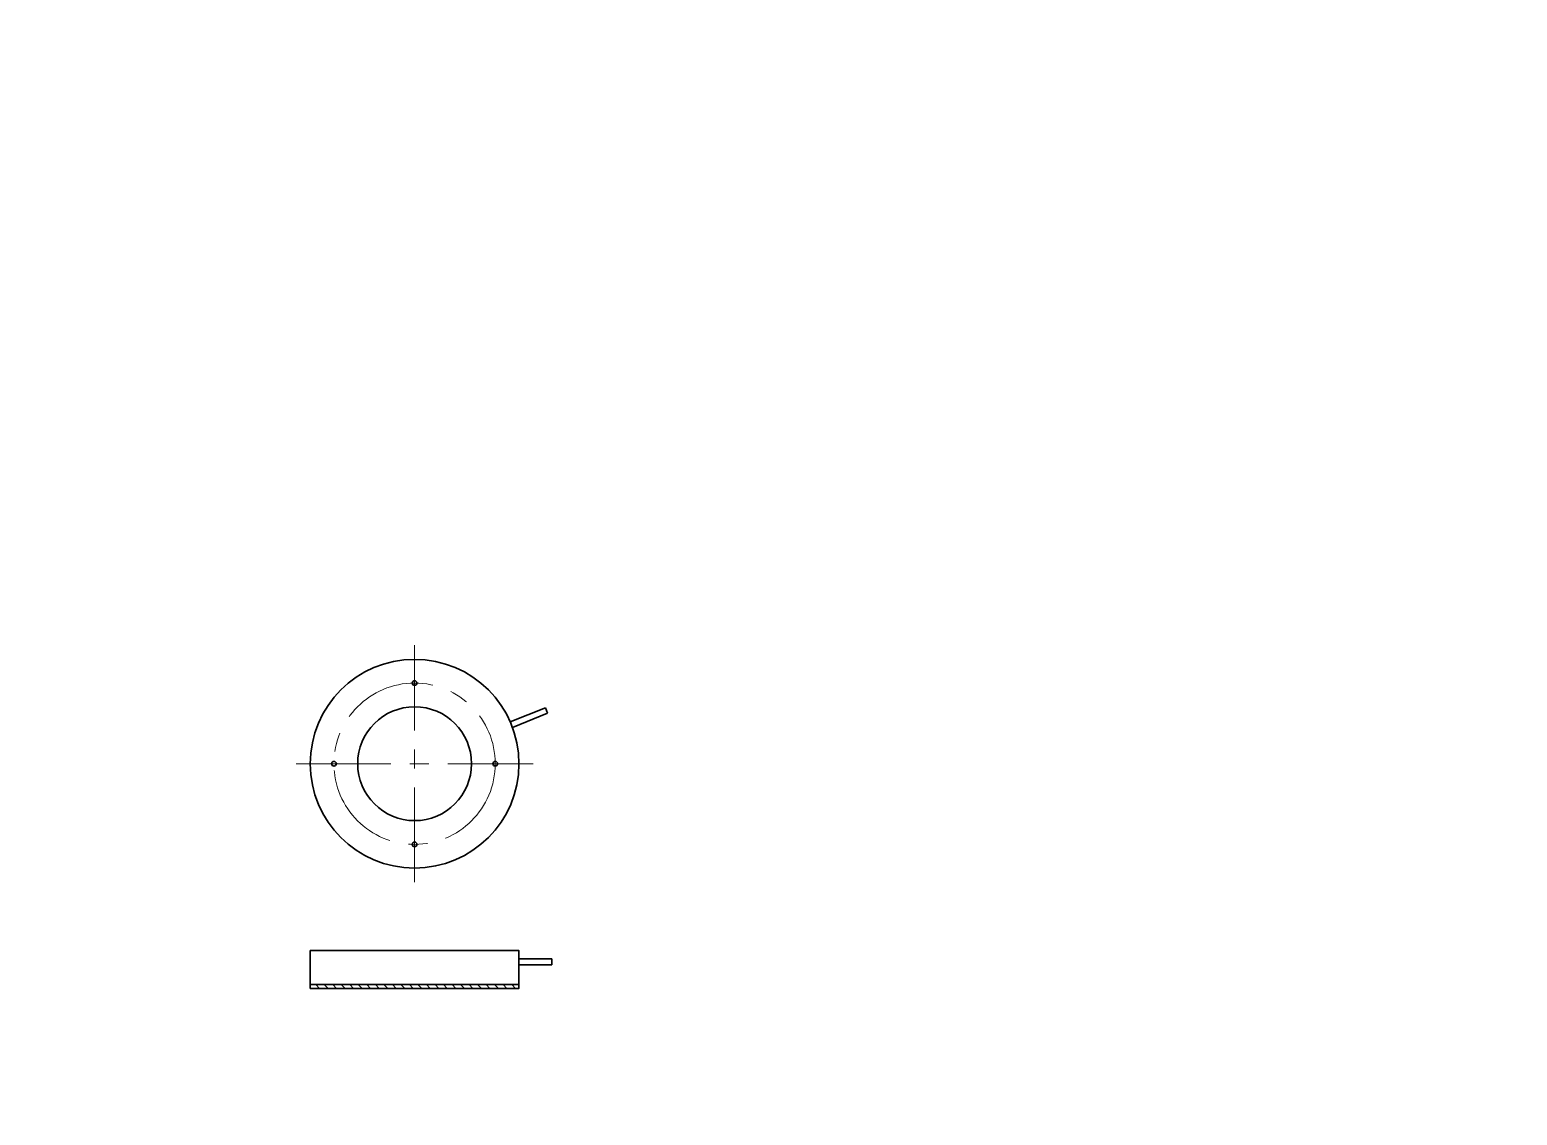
# Paper-space layout 'A3_1_2' of a CAD drawing. Header units: millimetres. Extents: x 0 to 392, y 0 to 286.
# The model-space entities are those that its viewports show. They can reach past a viewport. Long polylines and large blocks are cut down to what shows.
import ezdxf

# ---------------------------------------------------------------- set-up
doc = ezdxf.new("R2010")
doc.units = ezdxf.units.MM
doc.linetypes.add('CENTER', pattern=[2, 1.25, -0.25, 0.25, -0.25])
doc.layers.get('0').update_dxf_attribs({"lineweight": 30})
doc.layers.add('2KD_寸法１', color=7, linetype='Continuous', lineweight=15)
doc.layers.add('PINOFF', color=6, linetype='Continuous', lineweight=9)
doc.layers.get('PINOFF').freeze()

# ---------------------------------------------------------------- blocks, each defined once
blk = doc.blocks.new('A$C1CAA0A7D')
for p, q in [((123.91, 84.52), (105.39, 77.03)), ((106.56, 74.16), (125.08, 81.64)), ((123.91, 84.52), (125.08, 81.64)), ((105.21, 77.44), (105.21, 77.44))]:
    blk.add_line(p, q)
for centre, radius in [((55, 55), 55), ((55, 97.5), 1.25), ((55, 55), 30), ((12.5, 55), 1.25), ((97.5, 55), 1.25), ((55, 12.5), 1.25)]:
    blk.add_circle(centre, radius)

msp = doc.modelspace()

# ---------------------------------------------------------------- hatches: boundary and pattern name
h = msp.add_hatch()
h.set_pattern_fill('LINE', color=256, angle=135, style=0)
h.set_pattern_definition([(135, (6.664, -13.6345), (-2.245064, -2.245064), [])])
h.paths.add_polyline_path([(256.844, 67.808), (146.844, 67.808), (146.844, 65.808), (256.844, 65.808)])

# ---------------------------------------------------------------- linework, layer by layer
for p, q in [((274.143, 81.358), (256.844, 81.358)), ((274.143, 81.358), (274.143, 79.808)), ((274.143, 79.808), (274.143, 78.258)), ((256.844, 78.258), (274.143, 78.258)), ((253.844, 67.808), (149.844, 67.808))]:
    msp.add_line(p, q)
for points in [[(146.844, 85.808), (256.844, 85.808), (256.844, 67.808), (146.844, 67.808)], [(146.844, 67.808), (256.844, 67.808), (256.844, 65.808), (146.844, 65.808)]]:
    msp.add_lwpolyline(points, close=True)
at = {"layer": '2KD_寸法１', "linetype": 'CENTER', "ltscale": 10}
for p, q in [((201.844, 121.738), (201.844, 246.738)), ((139.344, 184.238), (264.344, 184.238))]:
    msp.add_line(p, q, dxfattribs=at)
msp.add_circle((201.844, 184.238), 42.5, dxfattribs=at)

# ---------------------------------------------------------------- block references
msp.add_blockref('A$C1CAA0A7D', (146.844, 129.238))

psp = doc.layouts.new('A3_1_2')

# ---------------------------------------------------------------- viewports
at = {"layer": 'PINOFF', "color": 7, "lineweight": 0}
psp.add_viewport(center=(195.5, 142.5), size=(392, 286), view_center_point=(391, 285), view_height=572.00001, dxfattribs=at)

doc.saveas('drawing.dxf')
